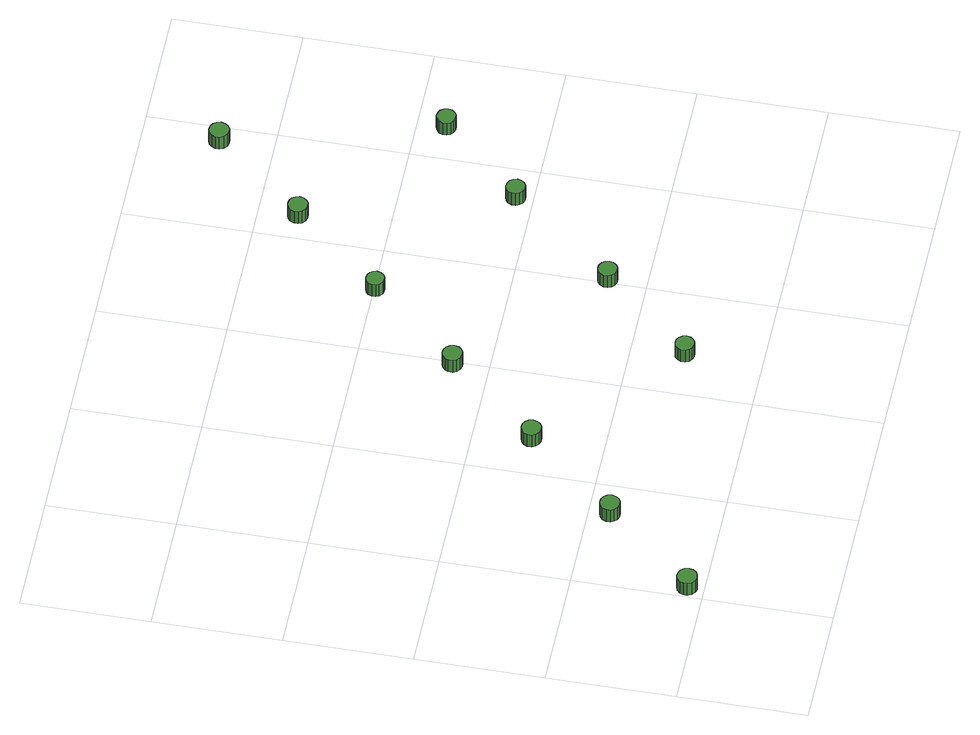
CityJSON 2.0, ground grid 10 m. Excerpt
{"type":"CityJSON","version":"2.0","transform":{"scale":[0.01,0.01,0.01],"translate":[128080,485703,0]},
"CityObjects":{
"tree1":{"type":"SolitaryVegetationObject","attributes":{"function":"something"},"geometry":[{"type":"MultiSurface","lod":"1","boundaries":[[[0,1,2,3,4,5,6,7,8,9,10,11,12,13,14]],[[15,16,17,18,19,20,21,22,23,24,25,26,27,28,29]],[[0,29,28,1]],[[1,28,27,2]],[[2,27,26,3]],[[3,26,25,4]],[[4,25,24,5]],[[5,24,23,6]],[[6,23,22,7]],[[7,22,21,8]],[[8,21,20,9]],[[9,20,19,10]],[[10,19,18,11]],[[11,18,17,12]],[[12,17,16,13]],[[13,16,15,14]],[[14,15,29,0]]]}]},
"tree2":{"type":"SolitaryVegetationObject","attributes":{"function":"something"},"geometry":[{"type":"MultiSurface","lod":"1","boundaries":[[[30,31,32,33,34,35,36,37,38,39,40,41,42,43,44]],[[45,46,47,48,49,50,51,52,53,54,55,56,57,58,59]],[[30,59,58,31]],[[31,58,57,32]],[[32,57,56,33]],[[33,56,55,34]],[[34,55,54,35]],[[35,54,53,36]],[[36,53,52,37]],[[37,52,51,38]],[[38,51,50,39]],[[39,50,49,40]],[[40,49,48,41]],[[41,48,47,42]],[[42,47,46,43]],[[43,46,45,44]],[[44,45,59,30]]]}]},
"tree3":{"type":"SolitaryVegetationObject","attributes":{"function":"something"},"geometry":[{"type":"MultiSurface","lod":"1","boundaries":[[[60,61,62,63,64,65,66,67,68,69,70,71,72,73,74]],[[75,76,77,78,79,80,81,82,83,84,85,86,87,88,89]],[[60,89,88,61]],[[61,88,87,62]],[[62,87,86,63]],[[63,86,85,64]],[[64,85,84,65]],[[65,84,83,66]],[[66,83,82,67]],[[67,82,81,68]],[[68,81,80,69]],[[69,80,79,70]],[[70,79,78,71]],[[71,78,77,72]],[[72,77,76,73]],[[73,76,75,74]],[[74,75,89,60]]]}]},
"tree4":{"type":"SolitaryVegetationObject","attributes":{"function":"something"},"geometry":[{"type":"MultiSurface","lod":"1","boundaries":[[[90,91,92,93,94,95,96,97,98,99,100,101,102,103,104]],[[105,106,107,108,109,110,111,112,113,114,115,116,117,118,119]],[[90,119,118,91]],[[91,118,117,92]],[[92,117,116,93]],[[93,116,115,94]],[[94,115,114,95]],[[95,114,113,96]],[[96,113,112,97]],[[97,112,111,98]],[[98,111,110,99]],[[99,110,109,100]],[[100,109,108,101]],[[101,108,107,102]],[[102,107,106,103]],[[103,106,105,104]],[[104,105,119,90]]]}]},
"tree5":{"type":"SolitaryVegetationObject","attributes":{"function":"something"},"geometry":[{"type":"MultiSurface","lod":"1","boundaries":[[[120,121,122,123,124,125,126,127,128,129,130,131,132,133,134]],[[135,136,137,138,139,140,141,142,143,144,145,146,147,148,149]],[[120,149,148,121]],[[121,148,147,122]],[[122,147,146,123]],[[123,146,145,124]],[[124,145,144,125]],[[125,144,143,126]],[[126,143,142,127]],[[127,142,141,128]],[[128,141,140,129]],[[129,140,139,130]],[[130,139,138,131]],[[131,138,137,132]],[[132,137,136,133]],[[133,136,135,134]],[[134,135,149,120]]]}]},
"tree6":{"type":"SolitaryVegetationObject","attributes":{"function":"something"},"geometry":[{"type":"MultiSurface","lod":"1","boundaries":[[[150,151,152,153,154,155,156,157,158,159,160,161,162,163,164]],[[165,166,167,168,169,170,171,172,173,174,175,176,177,178,179]],[[150,179,178,151]],[[151,178,177,152]],[[152,177,176,153]],[[153,176,175,154]],[[154,175,174,155]],[[155,174,173,156]],[[156,173,172,157]],[[157,172,171,158]],[[158,171,170,159]],[[159,170,169,160]],[[160,169,168,161]],[[161,168,167,162]],[[162,167,166,163]],[[163,166,165,164]],[[164,165,179,150]]]}]},
"tree7":{"type":"SolitaryVegetationObject","attributes":{"function":"something"},"geometry":[{"type":"MultiSurface","lod":"1","boundaries":[[[180,181,182,183,184,185,186,187,188,189,190,191,192,193,194]],[[195,196,197,198,199,200,201,202,203,204,205,206,207,208,209]],[[180,209,208,181]],[[181,208,207,182]],[[182,207,206,183]],[[183,206,205,184]],[[184,205,204,185]],[[185,204,203,186]],[[186,203,202,187]],[[187,202,201,188]],[[188,201,200,189]],[[189,200,199,190]],[[190,199,198,191]],[[191,198,197,192]],[[192,197,196,193]],[[193,196,195,194]],[[194,195,209,180]]]}]},
"tree8":{"type":"SolitaryVegetationObject","attributes":{"function":"something"},"geometry":[{"type":"MultiSurface","lod":"1","boundaries":[[[210,211,212,213,214,215,216,217,218,219,220,221,222,223,224]],[[225,226,227,228,229,230,231,232,233,234,235,236,237,238,239]],[[210,239,238,211]],[[211,238,237,212]],[[212,237,236,213]],[[213,236,235,214]],[[214,235,234,215]],[[215,234,233,216]],[[216,233,232,217]],[[217,232,231,218]],[[218,231,230,219]],[[219,230,229,220]],[[220,229,228,221]],[[221,228,227,222]],[[222,227,226,223]],[[223,226,225,224]],[[224,225,239,210]]]}]},
"tree9":{"type":"SolitaryVegetationObject","attributes":{"function":"something"},"geometry":[{"type":"MultiSurface","lod":"1","boundaries":[[[240,241,242,243,244,245,246,247,248,249,250,251,252,253,254]],[[255,256,257,258,259,260,261,262,263,264,265,266,267,268,269]],[[240,269,268,241]],[[241,268,267,242]],[[242,267,266,243]],[[243,266,265,244]],[[244,265,264,245]],[[245,264,263,246]],[[246,263,262,247]],[[247,262,261,248]],[[248,261,260,249]],[[249,260,259,250]],[[250,259,258,251]],[[251,258,257,252]],[[252,257,256,253]],[[253,256,255,254]],[[254,255,269,240]]]}]},
"tree10":{"type":"SolitaryVegetationObject","attributes":{"function":"something"},"geometry":[{"type":"MultiSurface","lod":"1","boundaries":[[[270,271,272,273,274,275,276,277,278,279,280,281,282,283,284]],[[285,286,287,288,289,290,291,292,293,294,295,296,297,298,299]],[[270,299,298,271]],[[271,298,297,272]],[[272,297,296,273]],[[273,296,295,274]],[[274,295,294,275]],[[275,294,293,276]],[[276,293,292,277]],[[277,292,291,278]],[[278,291,290,279]],[[279,290,289,280]],[[280,289,288,281]],[[281,288,287,282]],[[282,287,286,283]],[[283,286,285,284]],[[284,285,299,270]]]}]},
"tree11":{"type":"SolitaryVegetationObject","attributes":{"function":"something"},"geometry":[{"type":"MultiSurface","lod":"1","boundaries":[[[300,301,302,303,304,305,306,307,308,309,310,311,312,313,314]],[[315,316,317,318,319,320,321,322,323,324,325,326,327,328,329]],[[300,329,328,301]],[[301,328,327,302]],[[302,327,326,303]],[[303,326,325,304]],[[304,325,324,305]],[[305,324,323,306]],[[306,323,322,307]],[[307,322,321,308]],[[308,321,320,309]],[[309,320,319,310]],[[310,319,318,311]],[[311,318,317,312]],[[312,317,316,313]],[[313,316,315,314]],[[314,315,329,300]]]}]}
},
"vertices":[
[156,130,197],[149,161,197],[130,187,197],[102,203,197],[70,207,197],[39,197,197],[15,175,197],[2,146,197],[2,113,197],[15,84,197],[39,62,197],[70,52,197],[102,56,197],[130,72,197],[149,98,197],[149,98,68],[130,72,68],[102,56,68],[70,52,68],[39,62,68],[15,84,68],[2,113,68],[2,146,68],[15,175,68],[39,197,68],[70,207,68],[102,203,68],[130,187,68],[149,161,68],[156,130,68],
[786,838,183],[780,870,183],[761,896,183],[733,912,183],[701,915,183],[670,905,183],[646,884,183],[633,854,183],[633,822,183],[646,793,183],[670,771,183],[701,761,183],[733,764,183],[761,781,183],[780,807,183],[780,807,54],[761,781,54],[733,764,54],[701,761,54],[670,771,54],[646,793,54],[633,822,54],[633,854,54],[646,884,54],[670,905,54],[701,915,54],[733,912,54],[761,896,54],[780,870,54],[786,838,54],
[1417,1558,185],[1410,1590,185],[1391,1616,185],[1363,1632,185],[1331,1635,185],[1301,1625,185],[1277,1604,185],[1263,1574,185],[1263,1542,185],[1277,1512,185],[1301,1491,185],[1331,1481,185],[1363,1484,185],[1391,1500,185],[1410,1526,185],[1410,1526,56],[1391,1500,56],[1363,1484,56],[1331,1481,56],[1301,1491,56],[1277,1512,56],[1263,1542,56],[1263,1574,56],[1277,1604,56],[1301,1625,56],[1331,1635,56],[1363,1632,56],[1391,1616,56],[1410,1590,56],[1417,1558,56],
[2478,595,173],[2471,625,173],[2453,650,173],[2427,666,173],[2396,669,173],[2367,660,173],[2344,639,173],[2331,611,173],[2331,580,173],[2344,552,173],[2367,531,173],[2396,522,173],[2427,525,173],[2453,540,173],[2471,565,173],[2471,565,44],[2453,540,44],[2427,525,44],[2396,522,44],[2367,531,44],[2344,552,44],[2331,580,44],[2331,611,44],[2344,639,44],[2367,660,44],[2396,669,44],[2427,666,44],[2453,650,44],[2471,625,44],[2478,595,44],
[2041,2278,189],[2034,2309,189],[2015,2336,189],[1987,2352,189],[1955,2355,189],[1924,2345,189],[1900,2323,189],[1887,2294,189],[1887,2262,189],[1900,2232,189],[1924,2211,189],[1955,2201,189],[1987,2204,189],[2015,2220,189],[2034,2246,189],[2034,2246,60],[2015,2220,60],[1987,2204,60],[1955,2201,60],[1924,2211,60],[1900,2232,60],[1887,2262,60],[1887,2294,60],[1900,2323,60],[1924,2345,60],[1955,2355,60],[1987,2352,60],[2015,2336,60],[2034,2309,60],[2041,2278,60],
[3108,1304,172],[3102,1334,172],[3084,1359,172],[3057,1375,172],[3026,1378,172],[2997,1368,172],[2974,1348,172],[2962,1319,172],[2962,1289,172],[2974,1260,172],[2997,1240,172],[3026,1230,172],[3057,1233,172],[3084,1249,172],[3102,1274,172],[3102,1274,43],[3084,1249,43],[3057,1233,43],[3026,1230,43],[2997,1240,43],[2974,1260,43],[2962,1289,43],[2962,1319,43],[2974,1348,43],[2997,1368,43],[3026,1378,43],[3057,1375,43],[3084,1359,43],[3102,1334,43],[3108,1304,43],
[2664,2987,192],[2658,3015,192],[2641,3039,192],[2616,3054,192],[2586,3057,192],[2559,3048,192],[2537,3028,192],[2525,3001,192],[2525,2972,192],[2537,2945,192],[2559,2925,192],[2586,2916,192],[2616,2919,192],[2641,2934,192],[2658,2958,192],[2658,2958,63],[2641,2934,63],[2616,2919,63],[2586,2916,63],[2559,2925,63],[2537,2945,63],[2525,2972,63],[2525,3001,63],[2537,3028,63],[2559,3048,63],[2586,3057,63],[2616,3054,63],[2641,3039,63],[2658,3015,63],[2664,2987,63],
[3295,3695,190],[3288,3727,190],[3269,3753,190],[3242,3769,190],[3209,3772,190],[3179,3762,190],[3155,3741,190],[3142,3711,190],[3142,3679,190],[3155,3650,190],[3179,3628,190],[3209,3618,190],[3242,3621,190],[3269,3638,190],[3288,3664,190],[3288,3664,61],[3269,3638,61],[3242,3621,61],[3209,3618,61],[3179,3628,61],[3155,3650,61],[3142,3679,61],[3142,3711,61],[3155,3741,61],[3179,3762,61],[3209,3772,61],[3242,3769,61],[3269,3753,61],[3288,3727,61],[3295,3695,61],
[3787,2135,177],[3781,2165,177],[3763,2190,177],[3736,2205,177],[3705,2209,177],[3676,2199,177],[3653,2178,177],[3641,2150,177],[3641,2119,177],[3653,2091,177],[3676,2071,177],[3705,2061,177],[3736,2064,177],[3763,2080,177],[3781,2105,177],[3781,2105,48],[3763,2080,48],[3736,2064,48],[3705,2061,48],[3676,2071,48],[3653,2091,48],[3641,2119,48],[3641,2150,48],[3653,2178,48],[3676,2199,48],[3705,2209,48],[3736,2205,48],[3763,2190,48],[3781,2165,48],[3787,2135,48],
[4383,2777,180],[4377,2807,180],[4359,2832,180],[4332,2847,180],[4302,2851,180],[4272,2841,180],[4249,2820,180],[4237,2792,180],[4237,2761,180],[4249,2733,180],[4272,2713,180],[4302,2703,180],[4332,2706,180],[4359,2722,180],[4377,2747,180],[4377,2747,51],[4359,2722,51],[4332,2706,51],[4302,2703,51],[4272,2713,51],[4249,2733,51],[4237,2761,51],[4237,2792,51],[4249,2820,51],[4272,2841,51],[4302,2851,51],[4332,2847,51],[4359,2832,51],[4377,2807,51],[4383,2777,51],
[3919,4415,193],[3912,4447,193],[3893,4473,193],[3865,4489,193],[3833,4492,193],[3803,4482,193],[3779,4461,193],[3766,4431,193],[3766,4399,193],[3779,4369,193],[3803,4348,193],[3833,4338,193],[3865,4341,193],[3893,4357,193],[3912,4384,193],[3912,4384,64],[3893,4357,64],[3865,4341,64],[3833,4338,64],[3803,4348,64],[3779,4369,64],[3766,4399,64],[3766,4431,64],[3779,4461,64],[3803,4482,64],[3833,4492,64],[3865,4489,64],[3893,4473,64],[3912,4447,64],[3919,4415,64]
]}
